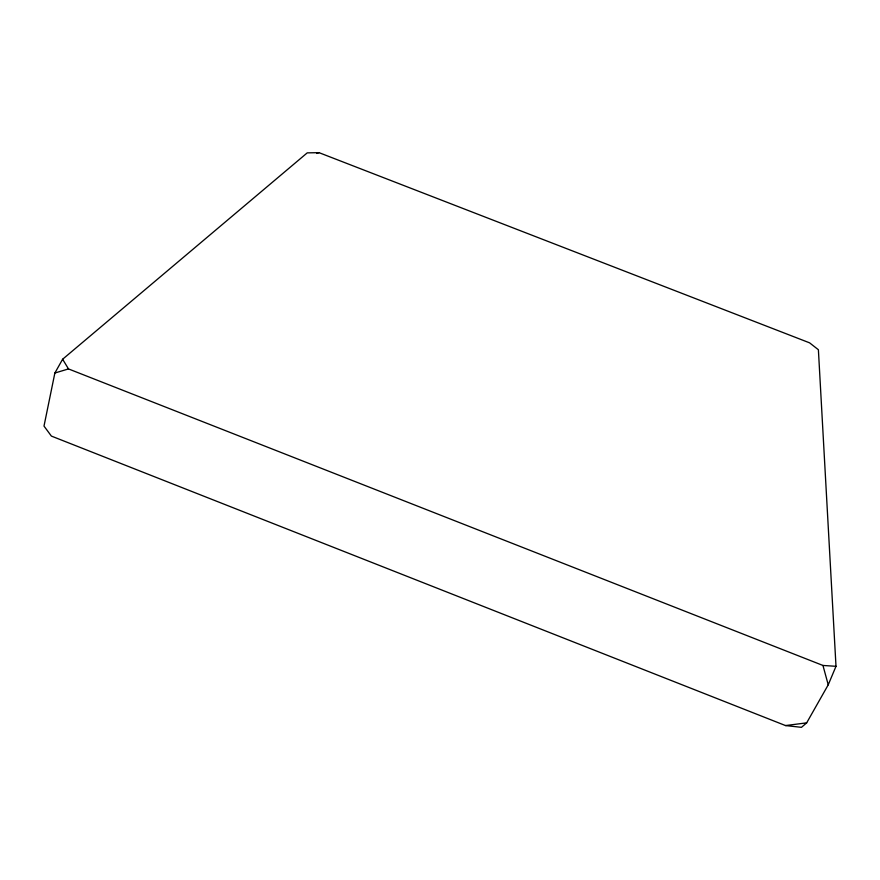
<?xml version="1.0" encoding="UTF-8"?>
<svg xmlns="http://www.w3.org/2000/svg" width="880" height="880" viewBox="0 0 880 880"><rect width="100%" height="100%" fill="white"/><g stroke="black" fill="none" stroke-linecap="round" stroke-linejoin="round"><path stroke-width="1.32" d="M54.868 373.01L44 426.085L51.381 436.084L785.521 725.56L801.471 727.331L806.663 722.865L828.234 684.816L836 666.303L818.389 349.734L809.589 342.837L319.066 152.669L307.23 152.867L62.623 359.238L54.868 373.01L68.497 368.929L822.954 665.456L836 666.303M316.657 153.439L319.066 152.669M785.521 725.56L806.663 722.865M62.623 359.238L68.497 368.929M822.954 665.456L828.234 684.816"/></g></svg>
